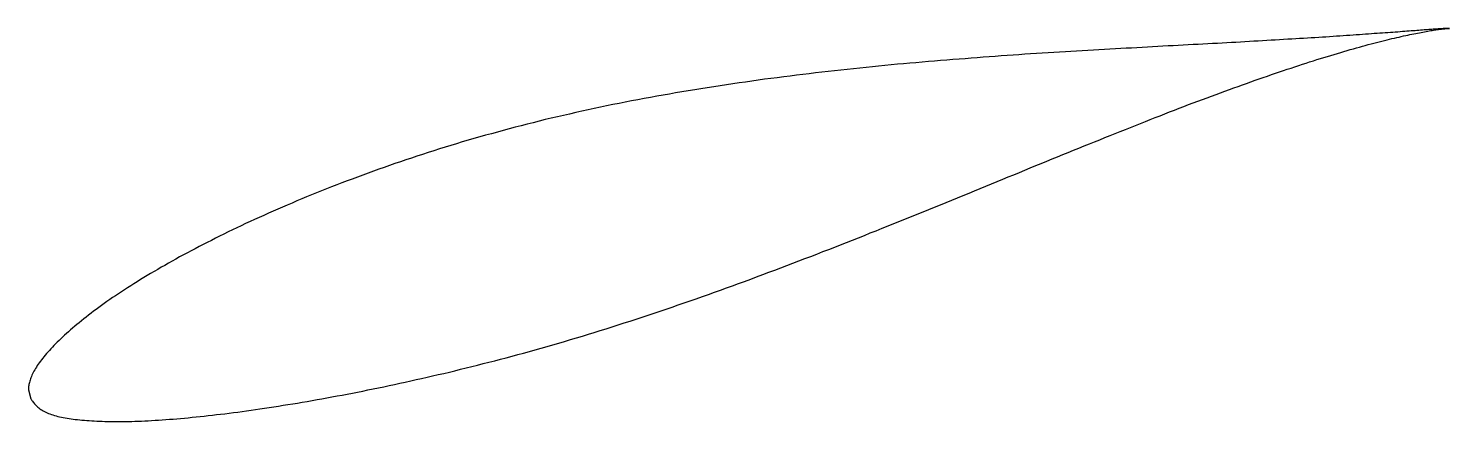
# Model space of a CAD drawing. Header units: metres. Extents: x -43 to 87, y -13 to 23.
import ezdxf

# ---------------------------------------------------------------- set-up
doc = ezdxf.new("R2010")
doc.units = ezdxf.units.M

msp = doc.modelspace()

# ---------------------------------------------------------------- linework, layer by layer
msp.add_lwpolyline([(87.43, 22.82), (87.43, 22.82), (87.42, 22.82), (87.41, 22.82), (87.39, 22.82), (87.36, 22.82), (87.33, 22.82), (87.3, 22.82), (87.26, 22.82), (87.22, 22.82), (87.17, 22.82), (87.11, 22.81), (87.05, 22.81), (86.98, 22.81), (86.91, 22.8), (86.84, 22.8), (86.76, 22.79), (86.67, 22.79), (86.58, 22.78), (86.48, 22.78), (86.38, 22.77), (86.28, 22.76), (86.17, 22.76), (86.05, 22.75), (85.93, 22.74), (85.8, 22.73), (85.67, 22.72), (85.53, 22.71), (85.39, 22.7), (85.24, 22.69), (85.09, 22.68), (84.94, 22.67), (84.77, 22.65), (84.61, 22.64), (84.43, 22.63), (84.26, 22.61), (84.08, 22.6), (83.89, 22.59), (83.7, 22.57), (83.5, 22.56), (83.3, 22.54), (83.09, 22.53), (82.88, 22.51), (82.67, 22.49), (82.44, 22.48), (82.22, 22.46), (81.99, 22.44), (81.75, 22.43), (81.51, 22.41), (81.27, 22.39), (81.02, 22.37), (80.76, 22.35), (80.5, 22.34), (80.24, 22.32), (79.97, 22.3), (79.7, 22.28), (79.42, 22.26), (79.14, 22.24), (78.85, 22.22), (78.56, 22.2), (78.26, 22.18), (77.96, 22.16), (77.65, 22.14), (77.34, 22.12), (77.03, 22.1), (76.71, 22.08), (76.39, 22.05), (76.06, 22.03), (75.73, 22.01), (75.39, 21.99), (75.05, 21.97), (74.7, 21.95), (74.35, 21.93), (74, 21.91), (73.64, 21.88), (73.28, 21.86), (72.91, 21.84), (72.54, 21.82), (72.17, 21.8), (71.79, 21.77), (71.4, 21.75), (71.02, 21.73), (70.63, 21.71), (70.23, 21.68), (69.83, 21.66), (69.43, 21.64), (69.02, 21.61), (68.61, 21.59), (68.2, 21.57), (67.78, 21.54), (67.36, 21.52), (66.93, 21.5), (66.5, 21.47), (66.07, 21.45), (65.63, 21.43), (65.19, 21.4), (64.75, 21.38), (64.3, 21.35), (63.85, 21.33), (63.39, 21.31), (62.94, 21.28), (62.48, 21.26), (62.01, 21.23), (61.54, 21.21), (61.07, 21.18), (60.6, 21.15), (60.12, 21.13), (59.64, 21.1), (59.16, 21.08), (58.67, 21.05), (58.18, 21.02), (57.69, 21), (57.19, 20.97), (56.69, 20.94), (56.19, 20.91), (55.69, 20.88), (55.18, 20.85), (54.67, 20.83), (54.16, 20.8), (53.65, 20.77), (53.13, 20.73), (52.61, 20.7), (52.09, 20.67), (51.56, 20.64), (51.03, 20.61), (50.5, 20.57), (49.97, 20.54), (49.44, 20.51), (48.9, 20.47), (48.36, 20.44), (47.82, 20.4), (47.28, 20.36), (46.74, 20.33), (46.19, 20.29), (45.64, 20.25), (45.09, 20.21), (44.54, 20.17), (43.98, 20.13), (43.43, 20.09), (42.87, 20.04), (42.31, 20), (41.75, 19.96), (41.19, 19.91), (40.62, 19.87), (40.06, 19.82), (39.49, 19.77), (38.92, 19.72), (38.35, 19.67), (37.78, 19.62), (37.21, 19.57), (36.64, 19.52), (36.06, 19.46), (35.49, 19.41), (34.91, 19.35), (34.34, 19.29), (33.76, 19.24), (33.18, 19.18), (32.6, 19.12), (32.02, 19.05), (31.44, 18.99), (30.86, 18.93), (30.27, 18.86), (29.69, 18.79), (29.11, 18.73), (28.52, 18.66), (27.94, 18.59), (27.36, 18.51), (26.77, 18.44), (26.19, 18.37), (25.6, 18.29), (25.01, 18.21), (24.43, 18.14), (23.84, 18.06), (23.26, 17.97), (22.67, 17.89), (22.09, 17.81), (21.5, 17.72), (20.92, 17.63), (20.33, 17.55), (19.75, 17.46), (19.16, 17.37), (18.58, 17.27), (18, 17.18), (17.41, 17.08), (16.83, 16.98), (16.25, 16.89), (15.67, 16.78), (15.09, 16.68), (14.51, 16.58), (13.93, 16.47), (13.35, 16.37), (12.77, 16.26), (12.2, 16.15), (11.62, 16.03), (11.05, 15.92), (10.47, 15.81), (9.9, 15.69), (9.33, 15.57), (8.76, 15.45), (8.19, 15.33), (7.62, 15.2), (7.06, 15.08), (6.49, 14.95), (5.93, 14.82), (5.37, 14.69), (4.81, 14.56), (4.25, 14.43), (3.7, 14.29), (3.14, 14.15), (2.59, 14.01), (2.04, 13.87), (1.49, 13.73), (0.94, 13.59), (0.39, 13.44), (-0.15, 13.29), (-0.69, 13.14), (-1.23, 12.99), (-1.77, 12.84), (-2.31, 12.69), (-2.84, 12.53), (-3.37, 12.38), (-3.9, 12.22), (-4.43, 12.06), (-4.95, 11.9), (-5.47, 11.74), (-5.99, 11.57), (-6.51, 11.41), (-7.03, 11.24), (-7.54, 11.07), (-8.05, 10.9), (-8.56, 10.73), (-9.06, 10.56), (-9.57, 10.39), (-10.07, 10.22), (-10.56, 10.04), (-11.06, 9.87), (-11.55, 9.69), (-12.04, 9.51), (-12.53, 9.33), (-13.01, 9.15), (-13.49, 8.97), (-13.97, 8.79), (-14.45, 8.61), (-14.92, 8.43), (-15.39, 8.25), (-15.85, 8.06), (-16.32, 7.88), (-16.78, 7.7), (-17.24, 7.51), (-17.69, 7.32), (-18.14, 7.14), (-18.59, 6.95), (-19.03, 6.76), (-19.48, 6.58), (-19.91, 6.39), (-20.35, 6.2), (-20.78, 6.01), (-21.21, 5.82), (-21.63, 5.63), (-22.05, 5.44), (-22.47, 5.25), (-22.89, 5.06), (-23.3, 4.87), (-23.7, 4.67), (-24.11, 4.48), (-24.51, 4.29), (-24.9, 4.1), (-25.3, 3.91), (-25.69, 3.71), (-26.07, 3.52), (-26.45, 3.33), (-26.83, 3.14), (-27.21, 2.95), (-27.58, 2.75), (-27.94, 2.56), (-28.31, 2.37), (-28.66, 2.18), (-29.02, 1.99), (-29.37, 1.8), (-29.72, 1.61), (-30.06, 1.41), (-30.4, 1.22), (-30.74, 1.03), (-31.07, 0.85), (-31.39, 0.66), (-31.72, 0.47), (-32.04, 0.28), (-32.35, 0.09), (-32.66, -0.1), (-32.97, -0.28), (-33.27, -0.47), (-33.57, -0.66), (-33.86, -0.84), (-34.15, -1.03), (-34.44, -1.21), (-34.72, -1.4), (-34.99, -1.58), (-35.27, -1.76), (-35.53, -1.94), (-35.8, -2.12), (-36.06, -2.3), (-36.31, -2.48), (-36.56, -2.66), (-36.81, -2.84), (-37.05, -3.02), (-37.29, -3.19), (-37.52, -3.37), (-37.75, -3.54), (-37.97, -3.72), (-38.19, -3.89), (-38.41, -4.06), (-38.62, -4.24), (-38.82, -4.41), (-39.02, -4.57), (-39.22, -4.74), (-39.41, -4.91), (-39.6, -5.08), (-39.78, -5.24), (-39.96, -5.4), (-40.13, -5.56), (-40.3, -5.72), (-40.46, -5.88), (-40.62, -6.04), (-40.78, -6.19), (-40.93, -6.35), (-41.07, -6.5), (-41.22, -6.65), (-41.35, -6.8), (-41.48, -6.94), (-41.61, -7.09), (-41.73, -7.23), (-41.85, -7.37), (-41.96, -7.51), (-42.07, -7.65), (-42.18, -7.79), (-42.28, -7.92), (-42.37, -8.06), (-42.46, -8.19), (-42.54, -8.32), (-42.62, -8.45), (-42.7, -8.57), (-42.77, -8.7), (-42.84, -8.82), (-42.9, -8.94), (-42.95, -9.06), (-43, -9.18), (-43.05, -9.3), (-43.09, -9.41), (-43.13, -9.52), (-43.16, -9.63), (-43.19, -9.73), (-43.21, -9.83), (-43.23, -9.93), (-43.25, -10.03), (-43.26, -10.11), (-43.27, -10.19), (-43.27, -10.27), (-43.28, -10.33), (-43.28, -10.37), (-43.28, -10.41), (-43.06, -11.24), (-43.06, -11.25), (-43.05, -11.26), (-43.02, -11.29), (-42.99, -11.34), (-42.96, -11.39), (-42.91, -11.46), (-42.85, -11.54), (-42.79, -11.62), (-42.73, -11.69), (-42.66, -11.77), (-42.58, -11.85), (-42.5, -11.93), (-42.41, -12), (-42.32, -12.08), (-42.23, -12.15), (-42.13, -12.22), (-42.02, -12.28), (-41.92, -12.35), (-41.8, -12.41), (-41.68, -12.47), (-41.56, -12.52), (-41.43, -12.58), (-41.3, -12.63), (-41.16, -12.68), (-41.02, -12.73), (-40.88, -12.77), (-40.73, -12.82), (-40.57, -12.86), (-40.41, -12.9), (-40.25, -12.93), (-40.08, -12.97), (-39.9, -13), (-39.72, -13.03), (-39.54, -13.06), (-39.35, -13.09), (-39.16, -13.11), (-38.97, -13.14), (-38.76, -13.16), (-38.56, -13.18), (-38.35, -13.2), (-38.13, -13.22), (-37.91, -13.24), (-37.69, -13.25), (-37.46, -13.27), (-37.22, -13.28), (-36.99, -13.29), (-36.74, -13.3), (-36.5, -13.31), (-36.24, -13.32), (-35.99, -13.33), (-35.73, -13.33), (-35.46, -13.34), (-35.19, -13.34), (-34.92, -13.34), (-34.64, -13.33), (-34.36, -13.33), (-34.07, -13.33), (-33.78, -13.32), (-33.49, -13.31), (-33.19, -13.3), (-32.88, -13.29), (-32.58, -13.27), (-32.27, -13.26), (-31.95, -13.24), (-31.63, -13.22), (-31.31, -13.2), (-30.98, -13.18), (-30.65, -13.15), (-30.31, -13.13), (-29.97, -13.1), (-29.63, -13.07), (-29.28, -13.04), (-28.93, -13.01), (-28.58, -12.98), (-28.22, -12.94), (-27.85, -12.91), (-27.49, -12.87), (-27.12, -12.83), (-26.74, -12.79), (-26.36, -12.75), (-25.98, -12.7), (-25.6, -12.66), (-25.21, -12.61), (-24.82, -12.56), (-24.42, -12.51), (-24.02, -12.46), (-23.62, -12.4), (-23.21, -12.35), (-22.8, -12.29), (-22.39, -12.23), (-21.98, -12.17), (-21.56, -12.11), (-21.13, -12.04), (-20.71, -11.98), (-20.28, -11.91), (-19.85, -11.84), (-19.41, -11.78), (-18.97, -11.7), (-18.53, -11.63), (-18.09, -11.56), (-17.64, -11.48), (-17.19, -11.4), (-16.73, -11.32), (-16.28, -11.24), (-15.82, -11.16), (-15.36, -11.07), (-14.89, -10.98), (-14.42, -10.9), (-13.95, -10.81), (-13.48, -10.71), (-13.01, -10.62), (-12.53, -10.53), (-12.05, -10.43), (-11.57, -10.33), (-11.08, -10.23), (-10.59, -10.13), (-10.1, -10.03), (-9.61, -9.92), (-9.11, -9.81), (-8.62, -9.7), (-8.12, -9.6), (-7.62, -9.48), (-7.11, -9.37), (-6.61, -9.26), (-6.1, -9.14), (-5.59, -9.02), (-5.08, -8.9), (-4.56, -8.78), (-4.05, -8.66), (-3.53, -8.53), (-3.01, -8.4), (-2.49, -8.27), (-1.97, -8.14), (-1.44, -8.01), (-0.92, -7.88), (-0.39, -7.74), (0.14, -7.6), (0.67, -7.46), (1.2, -7.32), (1.73, -7.18), (2.27, -7.03), (2.8, -6.88), (3.34, -6.73), (3.88, -6.58), (4.42, -6.43), (4.96, -6.28), (5.5, -6.12), (6.04, -5.96), (6.58, -5.8), (7.13, -5.64), (7.67, -5.47), (8.22, -5.31), (8.77, -5.14), (9.32, -4.97), (9.86, -4.8), (10.41, -4.63), (10.96, -4.45), (11.51, -4.27), (12.06, -4.1), (12.62, -3.92), (13.17, -3.74), (13.72, -3.55), (14.27, -3.37), (14.83, -3.18), (15.38, -2.99), (15.93, -2.81), (16.49, -2.61), (17.04, -2.42), (17.6, -2.23), (18.15, -2.04), (18.71, -1.84), (19.26, -1.64), (19.82, -1.44), (20.37, -1.25), (20.93, -1.05), (21.48, -0.84), (22.04, -0.64), (22.59, -0.44), (23.15, -0.23), (23.7, -0.03), (24.26, 0.18), (24.81, 0.39), (25.36, 0.6), (25.92, 0.8), (26.47, 1.01), (27.02, 1.22), (27.57, 1.44), (28.13, 1.65), (28.68, 1.86), (29.23, 2.07), (29.78, 2.29), (30.33, 2.5), (30.88, 2.71), (31.42, 2.93), (31.97, 3.14), (32.52, 3.36), (33.06, 3.57), (33.61, 3.79), (34.15, 4.01), (34.69, 4.22), (35.24, 4.44), (35.78, 4.66), (36.32, 4.87), (36.86, 5.09), (37.39, 5.31), (37.93, 5.52), (38.47, 5.74), (39, 5.96), (39.53, 6.17), (40.06, 6.39), (40.6, 6.6), (41.12, 6.82), (41.65, 7.04), (42.18, 7.25), (42.7, 7.47), (43.23, 7.68), (43.75, 7.89), (44.27, 8.11), (44.79, 8.32), (45.3, 8.53), (45.82, 8.74), (46.33, 8.95), (46.84, 9.16), (47.35, 9.37), (47.86, 9.58), (48.37, 9.79), (48.87, 10), (49.38, 10.2), (49.88, 10.41), (50.38, 10.61), (50.87, 10.82), (51.37, 11.02), (51.86, 11.22), (52.35, 11.42), (52.84, 11.62), (53.33, 11.82), (53.81, 12.01), (54.3, 12.21), (54.78, 12.4), (55.25, 12.59), (55.73, 12.78), (56.2, 12.97), (56.67, 13.16), (57.14, 13.35), (57.61, 13.54), (58.07, 13.72), (58.53, 13.9), (58.99, 14.08), (59.45, 14.26), (59.9, 14.44), (60.35, 14.62), (60.8, 14.79), (61.24, 14.97), (61.68, 15.14), (62.12, 15.31), (62.56, 15.48), (63, 15.64), (63.43, 15.81), (63.86, 15.97), (64.28, 16.13), (64.7, 16.29), (65.12, 16.45), (65.54, 16.6), (65.95, 16.75), (66.36, 16.91), (66.77, 17.06), (67.18, 17.2), (67.58, 17.35), (67.98, 17.49), (68.37, 17.63), (68.76, 17.77), (69.15, 17.91), (69.54, 18.05), (69.92, 18.18), (70.3, 18.31), (70.67, 18.44), (71.04, 18.57), (71.41, 18.7), (71.78, 18.82), (72.14, 18.94), (72.49, 19.06), (72.85, 19.18), (73.2, 19.3), (73.55, 19.41), (73.89, 19.52), (74.23, 19.63), (74.56, 19.74), (74.9, 19.84), (75.22, 19.95), (75.55, 20.05), (75.87, 20.15), (76.19, 20.25), (76.5, 20.34), (76.81, 20.43), (77.11, 20.53), (77.42, 20.61), (77.71, 20.7), (78.01, 20.79), (78.3, 20.87), (78.58, 20.95), (78.86, 21.03), (79.14, 21.11), (79.41, 21.18), (79.68, 21.25), (79.95, 21.33), (80.21, 21.4), (80.46, 21.46), (80.71, 21.53), (80.96, 21.59), (81.2, 21.65), (81.44, 21.71), (81.68, 21.77), (81.91, 21.83), (82.13, 21.88), (82.36, 21.93), (82.57, 21.98), (82.79, 22.03), (82.99, 22.08), (83.2, 22.13), (83.4, 22.17), (83.59, 22.21), (83.78, 22.25), (83.97, 22.29), (84.15, 22.33), (84.32, 22.36), (84.49, 22.4), (84.66, 22.43), (84.82, 22.46), (84.98, 22.49), (85.13, 22.52), (85.28, 22.55), (85.42, 22.57), (85.56, 22.6), (85.7, 22.62), (85.83, 22.64), (85.95, 22.66), (86.07, 22.68), (86.18, 22.69), (86.29, 22.71), (86.4, 22.72), (86.5, 22.74), (86.59, 22.75), (86.68, 22.76), (86.76, 22.77), (86.84, 22.78), (86.92, 22.79), (86.99, 22.79), (87.05, 22.8), (87.11, 22.81), (87.17, 22.81), (87.22, 22.81), (87.26, 22.82), (87.3, 22.82), (87.33, 22.82), (87.36, 22.82), (87.39, 22.82), (87.41, 22.82), (87.42, 22.82), (87.43, 22.82), (87.43, 22.82)], close=True)

doc.saveas('drawing.dxf')
